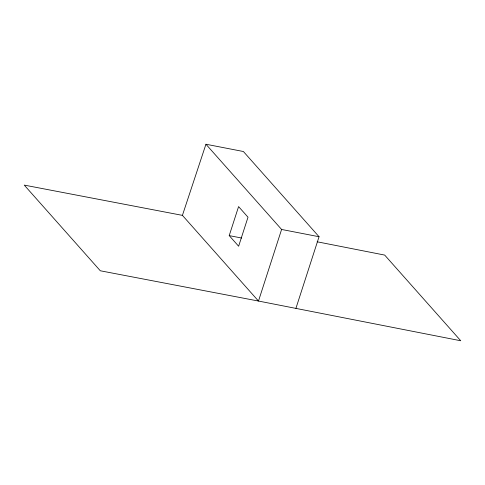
<?xml version="1.0" encoding="UTF-8"?>
<svg xmlns="http://www.w3.org/2000/svg" width="485" height="485" viewBox="0 0 485 485"><rect width="100%" height="100%" fill="white"/><g stroke="black" fill="none" stroke-linecap="round" stroke-linejoin="round"><path stroke-width="0.73" d="M229.211 235.619L238.584 206.592L248.005 217.207L238.632 246.228L229.211 235.619L241.7 238.038M182.421 215.37L205.943 144.239L281.597 229.46L258.475 301.046L100.304 270.775L24.25 185.1L182.421 215.37L258.475 301.046L460.75 340.761L384.696 255.086L317.135 241.785M295.935 308.314L319.051 236.735L243.397 151.514L205.943 144.239M281.597 229.46L319.051 236.735"/></g></svg>
